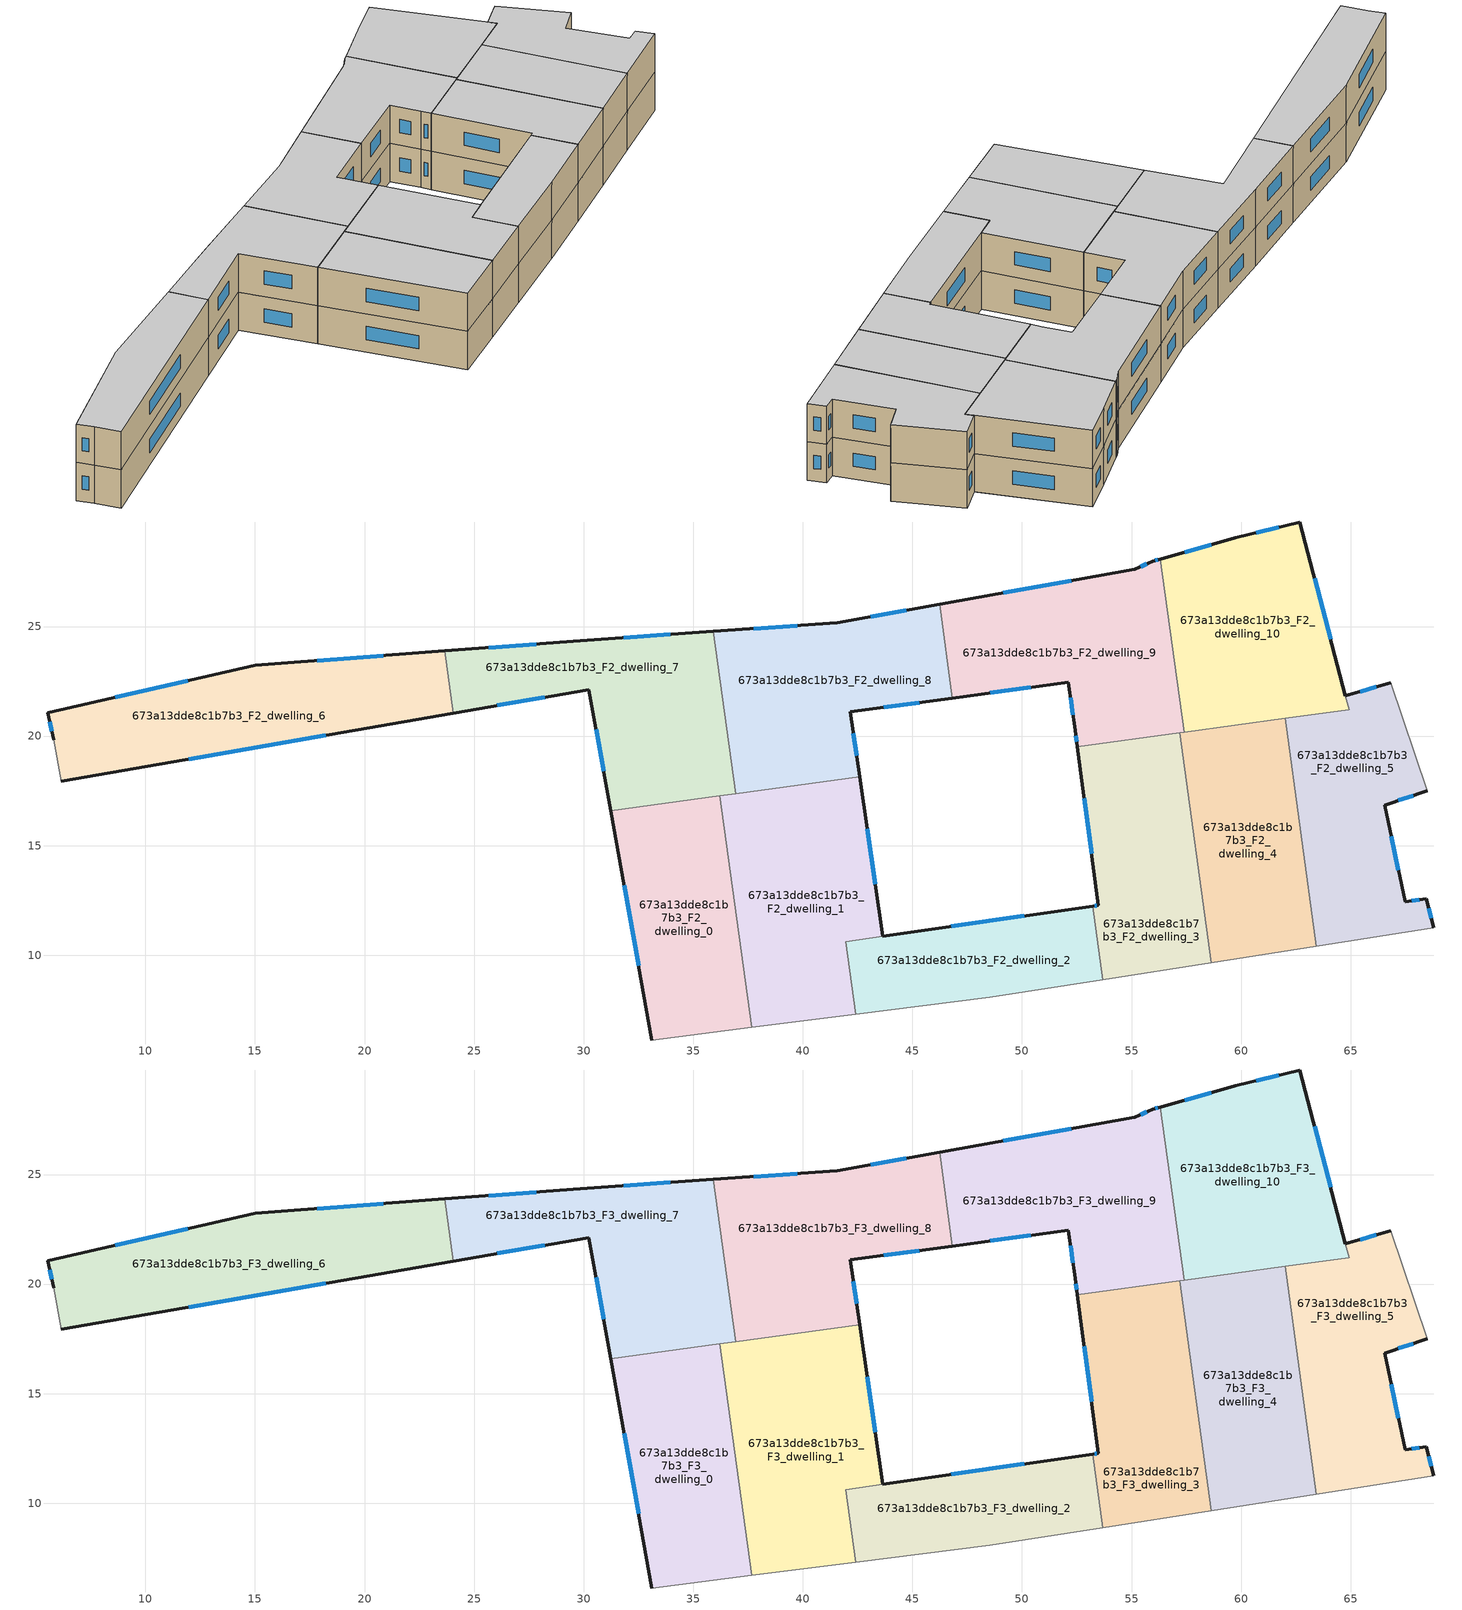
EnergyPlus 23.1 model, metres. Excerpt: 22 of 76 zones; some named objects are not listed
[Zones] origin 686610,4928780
673a13dde8c1b7b3_F2_dwelling_0
 floor to 673a13dde8c1b7b3_F1_dwelling_0 (EU_floor_Construction): 36.22,17.27 37.67,6.71 33.11,6.13 31.24,16.58 z6
 wall outside (EU_wall_Construction): 31.24,16.58 33.11,6.13 z6:9
 wall to 673a13dde8c1b7b3_F2_dwelling_1 (EU_wall_Construction): 37.67,6.71 36.22,17.27 z6:9
 wall adiabatic (EU_wall_Construction): 33.11,6.13 37.67,6.71 z6:9
 wall to 673a13dde8c1b7b3_F2_dwelling_7 (EU_wall_Construction): 36.22,17.27 31.24,16.58 z6:9
 window (EU_Window_Construction): 31.85,13.18 32.5,9.53 z6.98:8.02
673a13dde8c1b7b3_F2_dwelling_1
 floor to 673a13dde8c1b7b3_F1_dwelling_1 (EU_floor_Construction): 42.6,18.14 43.64,10.86 41.96,10.62 42.41,7.31 37.67,6.71 36.22,17.27 z6
 wall outside (EU_wall_Construction): 43.64,10.86 42.6,18.14 z6:9
 wall to 673a13dde8c1b7b3_F2_dwelling_2 (EU_wall_Construction): 41.96,10.62 43.64,10.86 / 42.41,7.31 41.96,10.61 z6:9
 wall adiabatic (EU_wall_Construction): 37.67,6.71 42.41,7.31 z6:9
 wall to 673a13dde8c1b7b3_F2_dwelling_8 (EU_wall_Construction): 42.6,18.14 36.93,17.37 z6:9
 wall to 673a13dde8c1b7b3_F2_dwelling_7 (EU_wall_Construction): 36.93,17.37 36.22,17.27 z6:9
 window (EU_Window_Construction): 43.3,13.23 42.94,15.77 z6.98:8.02
673a13dde8c1b7b3_F2_dwelling_10
 floor to 673a13dde8c1b7b3_F1_dwelling_10 (EU_floor_Construction): 62.67,29.77 64.92,21.21 57.4,20.17 56.32,28.08 59.74,29.04 z6
 wall outside (EU_wall_Construction): 64.76,21.84 62.67,29.77 59.74,29.04 56.32,28.08 z6:9
 wall to 673a13dde8c1b7b3_F2_dwelling_9 (EU_wall_Construction): 56.32,28.08 57.4,20.17 z6:9
 wall to 673a13dde8c1b7b3_F2_dwelling_5 (EU_wall_Construction): 64.93,21.21 64.76,21.84 / 62.01,20.81 64.92,21.21 z6:9
 wall to 673a13dde8c1b7b3_F2_dwelling_4 (EU_wall_Construction): 57.4,20.17 62.01,20.81 z6:9
 window (EU_Window_Construction): 58.63,28.73 57.43,28.39 / 61.72,29.53 60.69,29.28 / 64.08,24.42 63.35,27.19 z6.98:8.02
673a13dde8c1b7b3_F2_dwelling_2
 floor to 673a13dde8c1b7b3_F1_dwelling_2 (EU_floor_Construction): 53.23,12.24 53.69,8.89 48.54,8.08 42.41,7.31 41.96,10.61 z6
 wall outside (EU_wall_Construction): 53.23,12.24 43.65,10.86 z6:9
 wall to 673a13dde8c1b7b3_F2_dwelling_3 (EU_wall_Construction): 53.69,8.89 53.23,12.24 z6:9
 wall adiabatic (EU_wall_Construction): 42.41,7.31 48.54,8.08 53.69,8.89 z6:9
 window (EU_Window_Construction): 50.11,11.79 46.76,11.31 z6.98:8.02
673a13dde8c1b7b3_F2_dwelling_3
 floor to 673a13dde8c1b7b3_F1_dwelling_3 (EU_floor_Construction): 57.2,20.15 58.64,9.67 53.69,8.89 53.23,12.24 53.49,12.28 52.53,19.51 z6
 wall outside (EU_wall_Construction): 52.53,19.51 53.49,12.28 53.23,12.24 z6:9
 wall to 673a13dde8c1b7b3_F2_dwelling_4 (EU_wall_Construction): 58.64,9.67 57.2,20.15 z6:9
 wall adiabatic (EU_wall_Construction): 53.69,8.89 58.64,9.67 z6:9
 wall to 673a13dde8c1b7b3_F2_dwelling_9 (EU_wall_Construction): 57.2,20.15 52.53,19.51 z6:9
 window (EU_Window_Construction): 52.84,17.16 53.18,14.63 / 53.41,12.27 53.32,12.26 z6.98:8.02
673a13dde8c1b7b3_F2_dwelling_4
 floor to 673a13dde8c1b7b3_F1_dwelling_4 (EU_floor_Construction): 62.01,20.81 63.43,10.42 58.64,9.67 57.2,20.15 z6
 wall to 673a13dde8c1b7b3_F2_dwelling_5 (EU_wall_Construction): 63.43,10.42 62.01,20.81 z6:9
 wall adiabatic (EU_wall_Construction): 58.64,9.67 63.43,10.42 z6:9
 wall to 673a13dde8c1b7b3_F2_dwelling_9 (EU_wall_Construction): 57.4,20.18 57.2,20.15 z6:9
673a13dde8c1b7b3_F2_dwelling_5
 floor to 673a13dde8c1b7b3_F1_dwelling_5 (EU_floor_Construction): 66.83,22.43 68.49,17.5 66.55,16.85 67.48,12.45 68.44,12.57 68.8,11.26 63.43,10.42 62.01,20.81 64.93,21.21 64.76,21.84 z6
 wall outside (EU_wall_Construction): 66.83,22.43 64.76,21.84 / 68.8,11.26 68.44,12.57 67.48,12.45 66.55,16.85 68.49,17.5 z6:9
 wall adiabatic (EU_wall_Construction): 63.43,10.42 68.8,11.26 / 68.49,17.5 66.83,22.43 z6:9
 window (EU_Window_Construction): 66.16,22.24 65.44,22.03 / 67.18,17.06 67.86,17.29 / 67.18,13.88 66.85,15.42 / 68.13,12.53 67.79,12.49 / 68.68,11.69 68.56,12.14 z6.98:8.02
673a13dde8c1b7b3_F2_dwelling_6
 floor to 673a13dde8c1b7b3_F1_dwelling_6 (EU_floor_Construction): 23.66,23.88 24.05,21.05 6.15,17.94 5.81,19.82 5.53,21.06 15.02,23.23 z6
 wall outside (EU_wall_Construction): 6.15,17.94 24.05,21.05 / 23.66,23.88 15.02,23.23 5.53,21.06 5.81,19.82 z6:9
 wall adiabatic (EU_wall_Construction): 5.81,19.82 6.15,17.94 z6:9
 wall to 673a13dde8c1b7b3_F2_dwelling_7 (EU_wall_Construction): 24.05,21.05 23.66,23.88 z6:9
 window (EU_Window_Construction): 11.97,18.95 18.23,20.04 / 5.62,20.66 5.72,20.23 / 11.94,22.53 8.62,21.77 / 20.85,23.67 17.83,23.44 z6.98:8.02
673a13dde8c1b7b3_F2_dwelling_7
 floor to 673a13dde8c1b7b3_F1_dwelling_7 (EU_floor_Construction): 35.92,24.78 36.93,17.37 31.24,16.58 30.24,22.12 24.05,21.05 23.66,23.88 29.84,24.35 z6
 wall outside (EU_wall_Construction): 24.05,21.05 30.24,22.12 31.24,16.58 / 35.92,24.78 29.84,24.35 23.66,23.88 z6:9
 wall to 673a13dde8c1b7b3_F2_dwelling_8 (EU_wall_Construction): 36.93,17.37 35.92,24.78 z6:9
 window (EU_Window_Construction): 30.57,20.32 30.91,18.38 / 26.06,21.4 28.23,21.77 / 27.83,24.2 25.67,24.04 / 33.94,24.64 31.82,24.49 z6.98:8.02
673a13dde8c1b7b3_F2_dwelling_8
 floor to 673a13dde8c1b7b3_F1_dwelling_8 (EU_floor_Construction): 46.24,26.01 46.83,21.74 42.17,21.1 42.6,18.14 36.93,17.37 35.92,24.78 41.58,25.17 z6
 wall outside (EU_wall_Construction): 42.6,18.14 42.17,21.1 46.83,21.74 / 46.24,26.01 41.58,25.17 35.92,24.78 z6:9
 wall to 673a13dde8c1b7b3_F2_dwelling_9 (EU_wall_Construction): 46.83,21.74 46.24,26.01 z6:9
 window (EU_Window_Construction): 43.69,21.31 45.31,21.53 / 42.46,19.1 42.31,20.14 / 39.74,25.04 37.76,24.9 / 44.73,25.74 43.1,25.44 z6.98:8.02
673a13dde8c1b7b3_F2_dwelling_9
 floor to 673a13dde8c1b7b3_F1_dwelling_9 (EU_floor_Construction): 56.32,28.08 57.4,20.17 52.53,19.51 52.43,20.26 52.11,22.46 46.83,21.74 46.24,26.01 55.15,27.62 55.96,27.98 z6
 wall outside (EU_wall_Construction): 46.83,21.74 52.11,22.46 52.43,20.26 52.53,19.51 / 56.32,28.08 55.96,27.98 55.15,27.62 46.24,26.01 z6:9
 window (EU_Window_Construction): 52.46,20.02 52.5,19.75 / 52.22,21.75 52.33,20.98 / 48.55,21.97 50.39,22.23 / 52.25,27.1 49.14,26.54 / 55.7,27.86 55.42,27.74 / 56.2,28.05 56.08,28.01 z6.98:8.02
673a13dde8c1b7b3_F3_dwelling_0
 floor to 673a13dde8c1b7b3_F2_dwelling_0 (EU_floor_Construction): 36.22,17.27 37.67,6.71 33.11,6.13 31.24,16.58 z9
 wall outside (EU_wall_Construction): 31.24,16.58 33.11,6.13 z9:12
 wall to 673a13dde8c1b7b3_F3_dwelling_1 (EU_wall_Construction): 37.67,6.71 36.22,17.27 z9:12
 wall adiabatic (EU_wall_Construction): 33.11,6.13 37.67,6.71 z9:12
 wall to 673a13dde8c1b7b3_F3_dwelling_7 (EU_wall_Construction): 36.22,17.27 31.24,16.58 z9:12
 window (EU_Window_Construction): 31.85,13.18 32.5,9.53 z9.98:11.02
 ceiling to 673a13dde8c1b7b3_F4_dwelling_0 (EU_floor_Construction): 37.67,6.71 36.22,17.27 31.24,16.58 33.11,6.13 z12
673a13dde8c1b7b3_F3_dwelling_1
 floor to 673a13dde8c1b7b3_F2_dwelling_1 (EU_floor_Construction): 42.6,18.14 43.64,10.86 41.96,10.62 42.41,7.31 37.67,6.71 36.22,17.27 z9
 wall outside (EU_wall_Construction): 43.64,10.86 42.6,18.14 z9:12
 wall to 673a13dde8c1b7b3_F3_dwelling_2 (EU_wall_Construction): 41.96,10.62 43.64,10.86 / 42.41,7.31 41.96,10.61 z9:12
 wall adiabatic (EU_wall_Construction): 37.67,6.71 42.41,7.31 z9:12
 wall to 673a13dde8c1b7b3_F3_dwelling_8 (EU_wall_Construction): 42.6,18.14 36.93,17.37 z9:12
 wall to 673a13dde8c1b7b3_F3_dwelling_7 (EU_wall_Construction): 36.93,17.37 36.22,17.27 z9:12
 window (EU_Window_Construction): 43.3,13.23 42.94,15.77 z9.98:11.02
 ceiling to 673a13dde8c1b7b3_F4_dwelling_1 (EU_floor_Construction): 42.41,7.31 41.96,10.62 43.64,10.86 42.6,18.14 36.22,17.27 37.67,6.71 z12
673a13dde8c1b7b3_F3_dwelling_10
 floor to 673a13dde8c1b7b3_F2_dwelling_10 (EU_floor_Construction): 62.67,29.77 64.92,21.21 57.4,20.17 56.32,28.08 59.74,29.04 z9
 wall outside (EU_wall_Construction): 64.76,21.84 62.67,29.77 59.74,29.04 56.32,28.08 z9:12
 wall to 673a13dde8c1b7b3_F3_dwelling_9 (EU_wall_Construction): 56.32,28.08 57.4,20.17 z9:12
 wall to 673a13dde8c1b7b3_F3_dwelling_5 (EU_wall_Construction): 64.93,21.21 64.76,21.84 / 62.01,20.81 64.92,21.21 z9:12
 wall to 673a13dde8c1b7b3_F3_dwelling_4 (EU_wall_Construction): 57.4,20.17 62.01,20.81 z9:12
 window (EU_Window_Construction): 58.63,28.73 57.43,28.39 / 61.72,29.53 60.69,29.28 / 64.08,24.42 63.35,27.19 z9.98:11.02
 ceiling to 673a13dde8c1b7b3_F4_dwelling_10 (EU_floor_Construction): 64.92,21.21 62.67,29.77 59.74,29.04 56.32,28.08 57.4,20.17 z12
673a13dde8c1b7b3_F3_dwelling_2
 floor to 673a13dde8c1b7b3_F2_dwelling_2 (EU_floor_Construction): 53.23,12.24 53.69,8.89 48.54,8.08 42.41,7.31 41.96,10.61 z9
 wall outside (EU_wall_Construction): 53.23,12.24 43.65,10.86 z9:12
 wall to 673a13dde8c1b7b3_F3_dwelling_3 (EU_wall_Construction): 53.69,8.89 53.23,12.24 z9:12
 wall adiabatic (EU_wall_Construction): 42.41,7.31 48.54,8.08 53.69,8.89 z9:12
 window (EU_Window_Construction): 50.11,11.79 46.76,11.31 z9.98:11.02
 ceiling to 673a13dde8c1b7b3_F4_dwelling_2 (EU_floor_Construction): 53.69,8.89 53.23,12.24 41.96,10.61 42.41,7.31 48.54,8.08 z12
673a13dde8c1b7b3_F3_dwelling_3
 floor to 673a13dde8c1b7b3_F2_dwelling_3 (EU_floor_Construction): 57.2,20.15 58.64,9.67 53.69,8.89 53.23,12.24 53.49,12.28 52.53,19.51 z9
 wall outside (EU_wall_Construction): 52.53,19.51 53.49,12.28 53.23,12.24 z9:12
 wall to 673a13dde8c1b7b3_F3_dwelling_4 (EU_wall_Construction): 58.64,9.67 57.2,20.15 z9:12
 wall adiabatic (EU_wall_Construction): 53.69,8.89 58.64,9.67 z9:12
 wall to 673a13dde8c1b7b3_F3_dwelling_9 (EU_wall_Construction): 57.2,20.15 52.53,19.51 z9:12
 window (EU_Window_Construction): 52.84,17.16 53.18,14.63 / 53.41,12.27 53.32,12.26 z9.98:11.02
 ceiling to 673a13dde8c1b7b3_F4_dwelling_3 (EU_floor_Construction): 58.64,9.67 57.2,20.15 52.53,19.51 53.49,12.28 53.23,12.24 53.69,8.89 z12
673a13dde8c1b7b3_F3_dwelling_4
 floor to 673a13dde8c1b7b3_F2_dwelling_4 (EU_floor_Construction): 62.01,20.81 63.43,10.42 58.64,9.67 57.2,20.15 z9
 wall to 673a13dde8c1b7b3_F3_dwelling_5 (EU_wall_Construction): 63.43,10.42 62.01,20.81 z9:12
 wall adiabatic (EU_wall_Construction): 58.64,9.67 63.43,10.42 z9:12
 wall to 673a13dde8c1b7b3_F3_dwelling_9 (EU_wall_Construction): 57.4,20.18 57.2,20.15 z9:12
 ceiling to 673a13dde8c1b7b3_F4_dwelling_4 (EU_floor_Construction): 63.43,10.42 62.01,20.81 57.2,20.15 58.64,9.67 z12
673a13dde8c1b7b3_F3_dwelling_5
 floor to 673a13dde8c1b7b3_F2_dwelling_5 (EU_floor_Construction): 66.83,22.43 68.49,17.5 66.55,16.85 67.48,12.45 68.44,12.57 68.8,11.26 63.43,10.42 62.01,20.81 64.93,21.21 64.76,21.84 z9
 wall outside (EU_wall_Construction): 66.83,22.43 64.76,21.84 / 68.8,11.26 68.44,12.57 67.48,12.45 66.55,16.85 68.49,17.5 z9:12
 wall adiabatic (EU_wall_Construction): 63.43,10.42 68.8,11.26 / 68.49,17.5 66.83,22.43 z9:12
 window (EU_Window_Construction): 66.16,22.24 65.44,22.03 / 67.18,17.06 67.86,17.29 / 67.18,13.88 66.85,15.42 / 68.13,12.53 67.79,12.49 / 68.68,11.69 68.56,12.14 z9.98:11.02
 ceiling to 673a13dde8c1b7b3_F4_dwelling_5 (EU_floor_Construction): 68.8,11.26 68.44,12.57 67.48,12.45 66.55,16.85 68.49,17.5 66.83,22.43 64.76,21.84 64.93,21.21 62.01,20.81 63.43,10.42 z12
673a13dde8c1b7b3_F3_dwelling_6
 floor to 673a13dde8c1b7b3_F2_dwelling_6 (EU_floor_Construction): 23.66,23.88 24.05,21.05 6.15,17.94 5.81,19.82 5.53,21.06 15.02,23.23 z9
 wall outside (EU_wall_Construction): 6.15,17.94 24.05,21.05 / 23.66,23.88 15.02,23.23 5.53,21.06 5.81,19.82 z9:12
 wall adiabatic (EU_wall_Construction): 5.81,19.82 6.15,17.94 z9:12
 wall to 673a13dde8c1b7b3_F3_dwelling_7 (EU_wall_Construction): 24.05,21.05 23.66,23.88 z9:12
 window (EU_Window_Construction): 11.97,18.95 18.23,20.04 / 5.62,20.66 5.72,20.23 / 11.94,22.53 8.62,21.77 / 20.85,23.67 17.83,23.44 z9.98:11.02
 ceiling to 673a13dde8c1b7b3_F4_dwelling_6 (EU_floor_Construction): 24.05,21.05 23.66,23.88 15.02,23.23 5.53,21.06 5.81,19.82 6.15,17.94 z12
673a13dde8c1b7b3_F3_dwelling_7
 floor to 673a13dde8c1b7b3_F2_dwelling_7 (EU_floor_Construction): 35.92,24.78 36.93,17.37 31.24,16.58 30.24,22.12 24.05,21.05 23.66,23.88 29.84,24.35 z9
 wall outside (EU_wall_Construction): 24.05,21.05 30.24,22.12 31.24,16.58 / 35.92,24.78 29.84,24.35 23.66,23.88 z9:12
 wall to 673a13dde8c1b7b3_F3_dwelling_8 (EU_wall_Construction): 36.93,17.37 35.92,24.78 z9:12
 window (EU_Window_Construction): 30.57,20.32 30.91,18.38 / 26.06,21.4 28.23,21.77 / 27.83,24.2 25.67,24.04 / 33.94,24.64 31.82,24.49 z9.98:11.02
 ceiling to 673a13dde8c1b7b3_F4_dwelling_7 (EU_floor_Construction): 36.93,17.37 35.92,24.78 29.84,24.35 23.66,23.88 24.05,21.05 30.24,22.12 31.24,16.58 z12
673a13dde8c1b7b3_F3_dwelling_8
 floor to 673a13dde8c1b7b3_F2_dwelling_8 (EU_floor_Construction): 46.24,26.01 46.83,21.74 42.17,21.1 42.6,18.14 36.93,17.37 35.92,24.78 41.58,25.17 z9
 wall outside (EU_wall_Construction): 42.6,18.14 42.17,21.1 46.83,21.74 / 46.24,26.01 41.58,25.17 35.92,24.78 z9:12
 wall to 673a13dde8c1b7b3_F3_dwelling_9 (EU_wall_Construction): 46.83,21.74 46.24,26.01 z9:12
 window (EU_Window_Construction): 43.69,21.31 45.31,21.53 / 42.46,19.1 42.31,20.14 / 39.74,25.04 37.76,24.9 / 44.73,25.74 43.1,25.44 z9.98:11.02
 ceiling to 673a13dde8c1b7b3_F4_dwelling_8 (EU_floor_Construction): 42.6,18.14 42.17,21.1 46.83,21.74 46.24,26.01 41.58,25.17 35.92,24.78 36.93,17.37 z12
673a13dde8c1b7b3_F3_dwelling_9
 floor to 673a13dde8c1b7b3_F2_dwelling_9 (EU_floor_Construction): 56.32,28.08 57.4,20.17 52.53,19.51 52.43,20.26 52.11,22.46 46.83,21.74 46.24,26.01 55.15,27.62 55.96,27.98 z9
 wall outside (EU_wall_Construction): 46.83,21.74 52.11,22.46 52.43,20.26 52.53,19.51 / 56.32,28.08 55.96,27.98 55.15,27.62 46.24,26.01 z9:12
 window (EU_Window_Construction): 52.46,20.02 52.5,19.75 / 52.22,21.75 52.33,20.98 / 48.55,21.97 50.39,22.23 / 52.25,27.1 49.14,26.54 / 55.7,27.86 55.42,27.74 / 56.2,28.05 56.08,28.01 z9.98:11.02
 ceiling to 673a13dde8c1b7b3_F4_dwelling_9 (EU_floor_Construction): 57.4,20.17 56.32,28.08 55.96,27.98 55.15,27.62 46.24,26.01 46.83,21.74 52.11,22.46 52.43,20.26 52.53,19.51 z12
[Building]
EU S2 Campaign: North Axis=0; Terrain=City; Solar Distribution=FullExterior
[Site:Location]
Bologna: Latitude=44.5; Longitude=11.25; Time Zone=1; Elevation=37
[SizingPeriod:WeatherFileDays]
AnnualSizingPeriod: Begin Month=1; Begin Day of Month=1; End Month=12; End Day of Month=31; Day of Week for Start Day=Monday; Use Weather File Daylight Saving Period=No; Use Weather File Rain and Snow Indicators=No
[MATERIAL]
EU_InternalMass_Material: Roughness=MediumRough; Thickness=0.1; Conductivity=1; Density=1800; Specific Heat=900; Thermal Absorptance=0.9; Solar Absorptance=0.7; Visible Absorptance=0.7
[MATERIAL:NOMASS] Roughness=MediumRough; Thermal Absorptance=0.9; Solar Absorptance=0.7; Visible Absorptance=0.7
Name | Thermal Resistance
EU_wall_NoMass | 0.905828
EU_floor_NoMass | 0.67114
[WINDOWMATERIAL:SIMPLEGLAZINGSYSTEM]
EU_Window_SimpleGlazing: UFactor=4.52486; Solar Heat Gain Coefficient=0.85; Visible Transmittance=0.85
[CONSTRUCTION]
EU_wall_Construction: EU_wall_NoMass
EU_floor_Construction: EU_floor_NoMass
EU_Window_Construction: EU_Window_SimpleGlazing
EU_InternalMass_Construction: EU_InternalMass_Material
[ZONE] Type=1; Multiplier=1; Ceiling Height=autocalculate; Floor Area=autocalculate; Part of Total Floor Area=Yes
Name | Volume
673a13dde8c1b7b3_F2_dwelling_0; 673a13dde8c1b7b3_F3_dwelling_0 | 153.408
673a13dde8c1b7b3_F2_dwelling_1; 673a13dde8c1b7b3_F3_dwelling_1 | 190.473
673a13dde8c1b7b3_F2_dwelling_10; 673a13dde8c1b7b3_F3_dwelling_10 | 178.685
673a13dde8c1b7b3_F2_dwelling_2; 673a13dde8c1b7b3_F3_dwelling_2 | 116.268
673a13dde8c1b7b3_F2_dwelling_3; 673a13dde8c1b7b3_F3_dwelling_3 | 153.422
673a13dde8c1b7b3_F2_dwelling_4; 673a13dde8c1b7b3_F3_dwelling_4 | 153.416
673a13dde8c1b7b3_F2_dwelling_5; 673a13dde8c1b7b3_F3_dwelling_5 | 158.734
673a13dde8c1b7b3_F2_dwelling_6; 673a13dde8c1b7b3_F3_dwelling_6 | 184.088
673a13dde8c1b7b3_F2_dwelling_7; 673a13dde8c1b7b3_F3_dwelling_7 | 184.092
673a13dde8c1b7b3_F2_dwelling_8; 673a13dde8c1b7b3_F3_dwelling_8 | 184.081
673a13dde8c1b7b3_F2_dwelling_9; 673a13dde8c1b7b3_F3_dwelling_9 | 184.098
[INTERNALMASS] Construction=EU_InternalMass_Construction
Name | Zone or ZoneList | Surface Area
673a13dde8c1b7b3_F2_dwelling_0_EU_InternalMass | 673a13dde8c1b7b3_F2_dwelling_0 | 51.1361
673a13dde8c1b7b3_F2_dwelling_1_EU_InternalMass | 673a13dde8c1b7b3_F2_dwelling_1 | 63.4897
673a13dde8c1b7b3_F2_dwelling_2_EU_InternalMass | 673a13dde8c1b7b3_F2_dwelling_2 | 38.7907
673a13dde8c1b7b3_F2_dwelling_3_EU_InternalMass | 673a13dde8c1b7b3_F2_dwelling_3 | 51.1409
673a13dde8c1b7b3_F2_dwelling_4_EU_InternalMass | 673a13dde8c1b7b3_F2_dwelling_4 | 51.139
673a13dde8c1b7b3_F2_dwelling_5_EU_InternalMass | 673a13dde8c1b7b3_F2_dwelling_5 | 52.9116
673a13dde8c1b7b3_F2_dwelling_6_EU_InternalMass | 673a13dde8c1b7b3_F2_dwelling_6 | 61.3623
673a13dde8c1b7b3_F2_dwelling_7_EU_InternalMass | 673a13dde8c1b7b3_F2_dwelling_7 | 61.3645
673a13dde8c1b7b3_F2_dwelling_8_EU_InternalMass | 673a13dde8c1b7b3_F2_dwelling_8 | 61.36
673a13dde8c1b7b3_F2_dwelling_9_EU_InternalMass | 673a13dde8c1b7b3_F2_dwelling_9 | 61.3654
673a13dde8c1b7b3_F2_dwelling_10_EU_InternalMass | 673a13dde8c1b7b3_F2_dwelling_10 | 59.5878
673a13dde8c1b7b3_F3_dwelling_0_EU_InternalMass | 673a13dde8c1b7b3_F3_dwelling_0 | 51.1361
673a13dde8c1b7b3_F3_dwelling_1_EU_InternalMass | 673a13dde8c1b7b3_F3_dwelling_1 | 63.4897
673a13dde8c1b7b3_F3_dwelling_2_EU_InternalMass | 673a13dde8c1b7b3_F3_dwelling_2 | 38.7907
673a13dde8c1b7b3_F3_dwelling_3_EU_InternalMass | 673a13dde8c1b7b3_F3_dwelling_3 | 51.1409
673a13dde8c1b7b3_F3_dwelling_4_EU_InternalMass | 673a13dde8c1b7b3_F3_dwelling_4 | 51.139
673a13dde8c1b7b3_F3_dwelling_5_EU_InternalMass | 673a13dde8c1b7b3_F3_dwelling_5 | 52.9116
673a13dde8c1b7b3_F3_dwelling_6_EU_InternalMass | 673a13dde8c1b7b3_F3_dwelling_6 | 61.3623
673a13dde8c1b7b3_F3_dwelling_7_EU_InternalMass | 673a13dde8c1b7b3_F3_dwelling_7 | 61.3645
673a13dde8c1b7b3_F3_dwelling_8_EU_InternalMass | 673a13dde8c1b7b3_F3_dwelling_8 | 61.36
673a13dde8c1b7b3_F3_dwelling_9_EU_InternalMass | 673a13dde8c1b7b3_F3_dwelling_9 | 61.3654
673a13dde8c1b7b3_F3_dwelling_10_EU_InternalMass | 673a13dde8c1b7b3_F3_dwelling_10 | 59.5878
[OTHEREQUIPMENT] Fuel Type=Electricity; Design Level Calculation Method=Watts/Area; Power per Zone Floor Area=1; Fraction Latent=0; Fraction Radiant=0; Fraction Lost=0; Carbon Dioxide Generation Rate=0; EndUse Subcategory=EU_Step8_InternalGains
Name | Zone or ZoneList or Space or SpaceList | Schedule
EU_Step8_InternalGain_673a13dde8c1b7b3_F2_dwelling_0_f000 | 673a13dde8c1b7b3_F2_dwelling_0 | EU_Step8_GainSchedule_673a13dde8c1b7b3_F2_dwelling_0_f000
EU_Step8_InternalGain_673a13dde8c1b7b3_F2_dwelling_1_f000 | 673a13dde8c1b7b3_F2_dwelling_1 | EU_Step8_GainSchedule_673a13dde8c1b7b3_F2_dwelling_1_f000
EU_Step8_InternalGain_673a13dde8c1b7b3_F2_dwelling_2_f000 | 673a13dde8c1b7b3_F2_dwelling_2 | EU_Step8_GainSchedule_673a13dde8c1b7b3_F2_dwelling_2_f000
EU_Step8_InternalGain_673a13dde8c1b7b3_F2_dwelling_3_f000 | 673a13dde8c1b7b3_F2_dwelling_3 | EU_Step8_GainSchedule_673a13dde8c1b7b3_F2_dwelling_3_f000
EU_Step8_InternalGain_673a13dde8c1b7b3_F2_dwelling_4_f000 | 673a13dde8c1b7b3_F2_dwelling_4 | EU_Step8_GainSchedule_673a13dde8c1b7b3_F2_dwelling_4_f000
EU_Step8_InternalGain_673a13dde8c1b7b3_F2_dwelling_5_f000 | 673a13dde8c1b7b3_F2_dwelling_5 | EU_Step8_GainSchedule_673a13dde8c1b7b3_F2_dwelling_5_f000
EU_Step8_InternalGain_673a13dde8c1b7b3_F2_dwelling_6_f000 | 673a13dde8c1b7b3_F2_dwelling_6 | EU_Step8_GainSchedule_673a13dde8c1b7b3_F2_dwelling_6_f000
EU_Step8_InternalGain_673a13dde8c1b7b3_F2_dwelling_7_f000 | 673a13dde8c1b7b3_F2_dwelling_7 | EU_Step8_GainSchedule_673a13dde8c1b7b3_F2_dwelling_7_f000
EU_Step8_InternalGain_673a13dde8c1b7b3_F2_dwelling_8_f000 | 673a13dde8c1b7b3_F2_dwelling_8 | EU_Step8_GainSchedule_673a13dde8c1b7b3_F2_dwelling_8_f000
EU_Step8_InternalGain_673a13dde8c1b7b3_F2_dwelling_9_f000 | 673a13dde8c1b7b3_F2_dwelling_9 | EU_Step8_GainSchedule_673a13dde8c1b7b3_F2_dwelling_9_f000
EU_Step8_InternalGain_673a13dde8c1b7b3_F2_dwelling_10_f000 | 673a13dde8c1b7b3_F2_dwelling_10 | EU_Step8_GainSchedule_673a13dde8c1b7b3_F2_dwelling_10_f000
EU_Step8_InternalGain_673a13dde8c1b7b3_F3_dwelling_0_f000 | 673a13dde8c1b7b3_F3_dwelling_0 | EU_Step8_GainSchedule_673a13dde8c1b7b3_F3_dwelling_0_f000
EU_Step8_InternalGain_673a13dde8c1b7b3_F3_dwelling_1_f000 | 673a13dde8c1b7b3_F3_dwelling_1 | EU_Step8_GainSchedule_673a13dde8c1b7b3_F3_dwelling_1_f000
EU_Step8_InternalGain_673a13dde8c1b7b3_F3_dwelling_2_f000 | 673a13dde8c1b7b3_F3_dwelling_2 | EU_Step8_GainSchedule_673a13dde8c1b7b3_F3_dwelling_2_f000
EU_Step8_InternalGain_673a13dde8c1b7b3_F3_dwelling_3_f000 | 673a13dde8c1b7b3_F3_dwelling_3 | EU_Step8_GainSchedule_673a13dde8c1b7b3_F3_dwelling_3_f000
EU_Step8_InternalGain_673a13dde8c1b7b3_F3_dwelling_4_f000 | 673a13dde8c1b7b3_F3_dwelling_4 | EU_Step8_GainSchedule_673a13dde8c1b7b3_F3_dwelling_4_f000
EU_Step8_InternalGain_673a13dde8c1b7b3_F3_dwelling_5_f000 | 673a13dde8c1b7b3_F3_dwelling_5 | EU_Step8_GainSchedule_673a13dde8c1b7b3_F3_dwelling_5_f000
EU_Step8_InternalGain_673a13dde8c1b7b3_F3_dwelling_6_f000 | 673a13dde8c1b7b3_F3_dwelling_6 | EU_Step8_GainSchedule_673a13dde8c1b7b3_F3_dwelling_6_f000
EU_Step8_InternalGain_673a13dde8c1b7b3_F3_dwelling_7_f000 | 673a13dde8c1b7b3_F3_dwelling_7 | EU_Step8_GainSchedule_673a13dde8c1b7b3_F3_dwelling_7_f000
EU_Step8_InternalGain_673a13dde8c1b7b3_F3_dwelling_8_f000 | 673a13dde8c1b7b3_F3_dwelling_8 | EU_Step8_GainSchedule_673a13dde8c1b7b3_F3_dwelling_8_f000
EU_Step8_InternalGain_673a13dde8c1b7b3_F3_dwelling_9_f000 | 673a13dde8c1b7b3_F3_dwelling_9 | EU_Step8_GainSchedule_673a13dde8c1b7b3_F3_dwelling_9_f000
EU_Step8_InternalGain_673a13dde8c1b7b3_F3_dwelling_10_f000 | 673a13dde8c1b7b3_F3_dwelling_10 | EU_Step8_GainSchedule_673a13dde8c1b7b3_F3_dwelling_10_f000
[ZONEVENTILATION:DESIGNFLOWRATE] Schedule=EU_AlwaysOn; Design Flow Rate Calculation Method=AirChanges/Hour; Air Changes per Hour=0.73129; Ventilation Type=Natural; Fan Pressure Rise=0; Fan Total Efficiency=1; Constant Term Coefficient=1; Temperature Term Coefficient=0; Velocity Term Coefficient=0; Velocity Squared Term Coefficient=0; Minimum Indoor Temperature=-100; Maximum Indoor Temperature=100; Delta Temperature=-100; Minimum Outdoor Temperature=-100; Maximum Outdoor Temperature=100; Maximum Wind Speed=40
Name | Zone or ZoneList or Space or SpaceList
EU_ConstantAir_673a13dde8c1b7b3_F2_dwelling_0 | 673a13dde8c1b7b3_F2_dwelling_0
EU_ConstantAir_673a13dde8c1b7b3_F2_dwelling_1 | 673a13dde8c1b7b3_F2_dwelling_1
EU_ConstantAir_673a13dde8c1b7b3_F2_dwelling_2 | 673a13dde8c1b7b3_F2_dwelling_2
EU_ConstantAir_673a13dde8c1b7b3_F2_dwelling_3 | 673a13dde8c1b7b3_F2_dwelling_3
EU_ConstantAir_673a13dde8c1b7b3_F2_dwelling_4 | 673a13dde8c1b7b3_F2_dwelling_4
EU_ConstantAir_673a13dde8c1b7b3_F2_dwelling_5 | 673a13dde8c1b7b3_F2_dwelling_5
EU_ConstantAir_673a13dde8c1b7b3_F2_dwelling_6 | 673a13dde8c1b7b3_F2_dwelling_6
EU_ConstantAir_673a13dde8c1b7b3_F2_dwelling_7 | 673a13dde8c1b7b3_F2_dwelling_7
EU_ConstantAir_673a13dde8c1b7b3_F2_dwelling_8 | 673a13dde8c1b7b3_F2_dwelling_8
EU_ConstantAir_673a13dde8c1b7b3_F2_dwelling_9 | 673a13dde8c1b7b3_F2_dwelling_9
EU_ConstantAir_673a13dde8c1b7b3_F2_dwelling_10 | 673a13dde8c1b7b3_F2_dwelling_10
EU_ConstantAir_673a13dde8c1b7b3_F3_dwelling_0 | 673a13dde8c1b7b3_F3_dwelling_0
EU_ConstantAir_673a13dde8c1b7b3_F3_dwelling_1 | 673a13dde8c1b7b3_F3_dwelling_1
EU_ConstantAir_673a13dde8c1b7b3_F3_dwelling_2 | 673a13dde8c1b7b3_F3_dwelling_2
EU_ConstantAir_673a13dde8c1b7b3_F3_dwelling_3 | 673a13dde8c1b7b3_F3_dwelling_3
EU_ConstantAir_673a13dde8c1b7b3_F3_dwelling_4 | 673a13dde8c1b7b3_F3_dwelling_4
EU_ConstantAir_673a13dde8c1b7b3_F3_dwelling_5 | 673a13dde8c1b7b3_F3_dwelling_5
EU_ConstantAir_673a13dde8c1b7b3_F3_dwelling_6 | 673a13dde8c1b7b3_F3_dwelling_6
EU_ConstantAir_673a13dde8c1b7b3_F3_dwelling_7 | 673a13dde8c1b7b3_F3_dwelling_7
EU_ConstantAir_673a13dde8c1b7b3_F3_dwelling_8 | 673a13dde8c1b7b3_F3_dwelling_8
EU_ConstantAir_673a13dde8c1b7b3_F3_dwelling_9 | 673a13dde8c1b7b3_F3_dwelling_9
EU_ConstantAir_673a13dde8c1b7b3_F3_dwelling_10 | 673a13dde8c1b7b3_F3_dwelling_10
[HVACTEMPLATE:ZONE:IDEALLOADSAIRSYSTEM] System Availability Schedule=EU_AlwaysOn; Maximum Heating Supply Air Temperature=50; Minimum Cooling Supply Air Temperature=13; Maximum Heating Supply Air Humidity Ratio=0.0156; Minimum Cooling Supply Air Humidity Ratio=0.0077; Heating Limit=NoLimit; Cooling Limit=NoLimit; Heating Availability Schedule=EU_AlwaysOn; Cooling Availability Schedule=EU_CoolingOff; Dehumidification Control Type=ConstantSensibleHeatRatio; Cooling Sensible Heat Ratio=0.7; Dehumidification Setpoint=60; Humidification Control Type=None; Humidification Setpoint=30; Outdoor Air Method=None; Outdoor Air Flow Rate per Person=0.00944; Outdoor Air Flow Rate per Zone Floor Area=0; Outdoor Air Flow Rate per Zone=0; Demand Controlled Ventilation Type=None; Outdoor Air Economizer Type=NoEconomizer; Heat Recovery Type=None; Sensible Heat Recovery Effectiveness=0.7; Latent Heat Recovery Effectiveness=0.65
Name | Template Thermostat
673a13dde8c1b7b3_F2_dwelling_0 | EU_HeatOnly_673a13dde8c1b7b3_F2_dwelling_0
673a13dde8c1b7b3_F2_dwelling_1 | EU_HeatOnly_673a13dde8c1b7b3_F2_dwelling_1
673a13dde8c1b7b3_F2_dwelling_2 | EU_HeatOnly_673a13dde8c1b7b3_F2_dwelling_2
673a13dde8c1b7b3_F2_dwelling_3 | EU_HeatOnly_673a13dde8c1b7b3_F2_dwelling_3
673a13dde8c1b7b3_F2_dwelling_4 | EU_HeatOnly_673a13dde8c1b7b3_F2_dwelling_4
673a13dde8c1b7b3_F2_dwelling_5 | EU_HeatOnly_673a13dde8c1b7b3_F2_dwelling_5
673a13dde8c1b7b3_F2_dwelling_6 | EU_HeatOnly_673a13dde8c1b7b3_F2_dwelling_6
673a13dde8c1b7b3_F2_dwelling_7 | EU_HeatOnly_673a13dde8c1b7b3_F2_dwelling_7
673a13dde8c1b7b3_F2_dwelling_8 | EU_HeatOnly_673a13dde8c1b7b3_F2_dwelling_8
673a13dde8c1b7b3_F2_dwelling_9 | EU_HeatOnly_673a13dde8c1b7b3_F2_dwelling_9
673a13dde8c1b7b3_F2_dwelling_10 | EU_HeatOnly_673a13dde8c1b7b3_F2_dwelling_10
673a13dde8c1b7b3_F3_dwelling_0 | EU_HeatOnly_673a13dde8c1b7b3_F3_dwelling_0
673a13dde8c1b7b3_F3_dwelling_1 | EU_HeatOnly_673a13dde8c1b7b3_F3_dwelling_1
673a13dde8c1b7b3_F3_dwelling_2 | EU_HeatOnly_673a13dde8c1b7b3_F3_dwelling_2
673a13dde8c1b7b3_F3_dwelling_3 | EU_HeatOnly_673a13dde8c1b7b3_F3_dwelling_3
673a13dde8c1b7b3_F3_dwelling_4 | EU_HeatOnly_673a13dde8c1b7b3_F3_dwelling_4
673a13dde8c1b7b3_F3_dwelling_5 | EU_HeatOnly_673a13dde8c1b7b3_F3_dwelling_5
673a13dde8c1b7b3_F3_dwelling_6 | EU_HeatOnly_673a13dde8c1b7b3_F3_dwelling_6
673a13dde8c1b7b3_F3_dwelling_7 | EU_HeatOnly_673a13dde8c1b7b3_F3_dwelling_7
673a13dde8c1b7b3_F3_dwelling_8 | EU_HeatOnly_673a13dde8c1b7b3_F3_dwelling_8
673a13dde8c1b7b3_F3_dwelling_9 | EU_HeatOnly_673a13dde8c1b7b3_F3_dwelling_9
673a13dde8c1b7b3_F3_dwelling_10 | EU_HeatOnly_673a13dde8c1b7b3_F3_dwelling_10
[SIZING:ZONE] Zone Cooling Design Supply Air Temperature Input Method=SupplyAirTemperature; Zone Cooling Design Supply Air Temperature=13; Zone Heating Design Supply Air Temperature Input Method=SupplyAirTemperature; Zone Heating Design Supply Air Temperature=50; Zone Cooling Design Supply Air Humidity Ratio=0.008; Zone Heating Design Supply Air Humidity Ratio=0.008; Cooling Design Air Flow Method=DesignDay; Cooling Design Air Flow Rate=0; Cooling Minimum Air Flow per Zone Floor Area=0.000762; Cooling Minimum Air Flow=0; Cooling Minimum Air Flow Fraction=0.2; Heating Design Air Flow Method=DesignDay; Heating Design Air Flow Rate=0; Heating Maximum Air Flow per Zone Floor Area=0.002032; Heating Maximum Air Flow=0.141576; Heating Maximum Air Flow Fraction=0.3; Account for Dedicated Outdoor Air System=No; Dedicated Outdoor Air System Control Strategy=NeutralSupplyAir; Dedicated Outdoor Air Low Setpoint Temperature for Design=autosize; Dedicated Outdoor Air High Setpoint Temperature for Design=autosize; Zone Load Sizing Method=Sensible Load Only No Latent Load; Zone Latent Cooling Design Supply Air Humidity Ratio Input Method=HumidityRatioDifference; Zone Cooling Design Supply Air Humidity Ratio Difference=0.005; Zone Latent Heating Design Supply Air Humidity Ratio Input Method=HumidityRatioDifference; Zone Humidification Design Supply Air Humidity Ratio Difference=0.005
673a13dde8c1b7b3_F2_dwelling_0; 673a13dde8c1b7b3_F2_dwelling_1; 673a13dde8c1b7b3_F2_dwelling_2; 673a13dde8c1b7b3_F2_dwelling_3; 673a13dde8c1b7b3_F2_dwelling_4; 673a13dde8c1b7b3_F2_dwelling_5; 673a13dde8c1b7b3_F2_dwelling_6; 673a13dde8c1b7b3_F2_dwelling_7; 673a13dde8c1b7b3_F2_dwelling_8; 673a13dde8c1b7b3_F2_dwelling_9; 673a13dde8c1b7b3_F2_dwelling_10; 673a13dde8c1b7b3_F3_dwelling_0; 673a13dde8c1b7b3_F3_dwelling_1; 673a13dde8c1b7b3_F3_dwelling_2; 673a13dde8c1b7b3_F3_dwelling_3; 673a13dde8c1b7b3_F3_dwelling_4; 673a13dde8c1b7b3_F3_dwelling_5; 673a13dde8c1b7b3_F3_dwelling_6; 673a13dde8c1b7b3_F3_dwelling_7; 673a13dde8c1b7b3_F3_dwelling_8; 673a13dde8c1b7b3_F3_dwelling_9; 673a13dde8c1b7b3_F3_dwelling_10
[SCHEDULE:CONSTANT]
Name | Hourly Value
EU_AlwaysOn | 1
EU_CoolingOff | 0
[SCHEDULE:FILE] Column Number=1; Rows to Skip at Top=0; Number of Hours of Data=8760; Column Separator=Comma; Interpolate to Timestep=No; Minutes per Item=60; Adjust Schedule for Daylight Savings=Yes
Name | File
EU_Step8_GainSchedule_673a13dde8c1b7b3_F2_dwelling_0_f000 | ../../schedules/673a13dde8c1b7b3/673a13dde8c1b7b3_F2_dwelling_0_f000_gain.csv
EU_Step8_GainSchedule_673a13dde8c1b7b3_F2_dwelling_1_f000 | ../../schedules/673a13dde8c1b7b3/673a13dde8c1b7b3_F2_dwelling_1_f000_gain.csv
EU_Step8_GainSchedule_673a13dde8c1b7b3_F2_dwelling_2_f000 | ../../schedules/673a13dde8c1b7b3/673a13dde8c1b7b3_F2_dwelling_2_f000_gain.csv
EU_Step8_GainSchedule_673a13dde8c1b7b3_F2_dwelling_3_f000 | ../../schedules/673a13dde8c1b7b3/673a13dde8c1b7b3_F2_dwelling_3_f000_gain.csv
EU_Step8_GainSchedule_673a13dde8c1b7b3_F2_dwelling_4_f000 | ../../schedules/673a13dde8c1b7b3/673a13dde8c1b7b3_F2_dwelling_4_f000_gain.csv
EU_Step8_GainSchedule_673a13dde8c1b7b3_F2_dwelling_5_f000 | ../../schedules/673a13dde8c1b7b3/673a13dde8c1b7b3_F2_dwelling_5_f000_gain.csv
EU_Step8_GainSchedule_673a13dde8c1b7b3_F2_dwelling_6_f000 | ../../schedules/673a13dde8c1b7b3/673a13dde8c1b7b3_F2_dwelling_6_f000_gain.csv
EU_Step8_GainSchedule_673a13dde8c1b7b3_F2_dwelling_7_f000 | ../../schedules/673a13dde8c1b7b3/673a13dde8c1b7b3_F2_dwelling_7_f000_gain.csv
EU_Step8_GainSchedule_673a13dde8c1b7b3_F2_dwelling_8_f000 | ../../schedules/673a13dde8c1b7b3/673a13dde8c1b7b3_F2_dwelling_8_f000_gain.csv
EU_Step8_GainSchedule_673a13dde8c1b7b3_F2_dwelling_9_f000 | ../../schedules/673a13dde8c1b7b3/673a13dde8c1b7b3_F2_dwelling_9_f000_gain.csv
EU_Step8_GainSchedule_673a13dde8c1b7b3_F2_dwelling_10_f000 | ../../schedules/673a13dde8c1b7b3/673a13dde8c1b7b3_F2_dwelling_10_f000_gain.csv
EU_Step8_GainSchedule_673a13dde8c1b7b3_F3_dwelling_0_f000 | ../../schedules/673a13dde8c1b7b3/673a13dde8c1b7b3_F3_dwelling_0_f000_gain.csv
EU_Step8_GainSchedule_673a13dde8c1b7b3_F3_dwelling_1_f000 | ../../schedules/673a13dde8c1b7b3/673a13dde8c1b7b3_F3_dwelling_1_f000_gain.csv
EU_Step8_GainSchedule_673a13dde8c1b7b3_F3_dwelling_2_f000 | ../../schedules/673a13dde8c1b7b3/673a13dde8c1b7b3_F3_dwelling_2_f000_gain.csv
EU_Step8_GainSchedule_673a13dde8c1b7b3_F3_dwelling_3_f000 | ../../schedules/673a13dde8c1b7b3/673a13dde8c1b7b3_F3_dwelling_3_f000_gain.csv
EU_Step8_GainSchedule_673a13dde8c1b7b3_F3_dwelling_4_f000 | ../../schedules/673a13dde8c1b7b3/673a13dde8c1b7b3_F3_dwelling_4_f000_gain.csv
EU_Step8_GainSchedule_673a13dde8c1b7b3_F3_dwelling_5_f000 | ../../schedules/673a13dde8c1b7b3/673a13dde8c1b7b3_F3_dwelling_5_f000_gain.csv
EU_Step8_GainSchedule_673a13dde8c1b7b3_F3_dwelling_6_f000 | ../../schedules/673a13dde8c1b7b3/673a13dde8c1b7b3_F3_dwelling_6_f000_gain.csv
EU_Step8_GainSchedule_673a13dde8c1b7b3_F3_dwelling_7_f000 | ../../schedules/673a13dde8c1b7b3/673a13dde8c1b7b3_F3_dwelling_7_f000_gain.csv
EU_Step8_GainSchedule_673a13dde8c1b7b3_F3_dwelling_8_f000 | ../../schedules/673a13dde8c1b7b3/673a13dde8c1b7b3_F3_dwelling_8_f000_gain.csv
EU_Step8_GainSchedule_673a13dde8c1b7b3_F3_dwelling_9_f000 | ../../schedules/673a13dde8c1b7b3/673a13dde8c1b7b3_F3_dwelling_9_f000_gain.csv
EU_Step8_GainSchedule_673a13dde8c1b7b3_F3_dwelling_10_f000 | ../../schedules/673a13dde8c1b7b3/673a13dde8c1b7b3_F3_dwelling_10_f000_gain.csv
